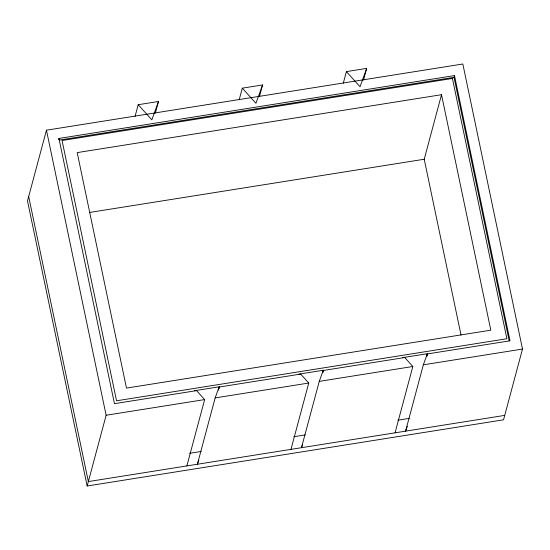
<?xml version="1.0" encoding="UTF-8"?>
<svg xmlns="http://www.w3.org/2000/svg" width="550" height="550" viewBox="0 0 550 550"><rect width="100%" height="100%" fill="white"/><g stroke="black" fill="none" stroke-linecap="round" stroke-linejoin="round"><path stroke-width="0.82" d="M46.454 130.192L27.5 200.942L87.168 486.001L503.546 419.808L522.5 349.058L462.832 63.999L46.454 130.192L106.129 415.25L87.168 486.001M58.623 139.631L58.939 138.456L454.499 75.57L510.015 340.801L427.281 353.953L423.342 364.822L405.57 431.152L407.323 426.305M135.094 116.318L138.201 104.713L158.483 101.489L155.375 113.094M239.188 99.77L242.296 88.165L262.577 84.941L259.469 96.546M186.876 465.912L204.648 399.589L196.563 390.631L114.462 403.679L58.939 138.456M290.971 449.371L308.743 383.041L300.657 374.082L219.093 387.049L215.153 397.918L197.381 464.248L198.846 460.206M219.093 387.049L218.618 388.816L219.361 386.767L194.569 390.713M218.474 390.081L219.361 386.767M343.276 83.222L346.39 71.617L366.671 68.392L363.564 79.998M395.065 432.822L412.837 366.493L404.752 357.534L323.187 370.501L319.248 381.37L301.476 447.7L302.644 444.469M323.187 370.501L322.712 372.268L323.448 370.219L298.664 374.165M322.788 372.707L323.448 370.219M461.017 335.026L424.222 159.252L441.519 94.696L77.192 152.611L126.486 388.094L490.813 330.179L441.519 94.696M509.19 340.89L454.025 77.337L454.499 75.57M427.281 353.953L426.807 355.719L427.543 353.671L402.751 357.617M426.882 356.159L427.543 353.671M158.483 101.489L151.848 119.831L138.201 104.713M262.577 84.941L255.942 103.283L242.296 88.165M366.671 68.392L360.03 86.735L346.39 71.617M59.318 140.085L454.025 77.337M89.554 212.458L424.222 159.252M106.129 415.25L204.648 399.589M215.153 397.918L308.743 383.041M319.248 381.37L412.837 366.493M423.342 364.822L522.5 349.058M189.667 453.296L201.231 451.461M293.755 436.748L305.326 434.913M397.849 420.2L409.42 418.364M504.728 415.388L88.351 481.58L28.682 196.522M452.416 78.464L62.061 140.518L116.545 400.792L506.894 338.731L452.416 78.464"/></g></svg>
